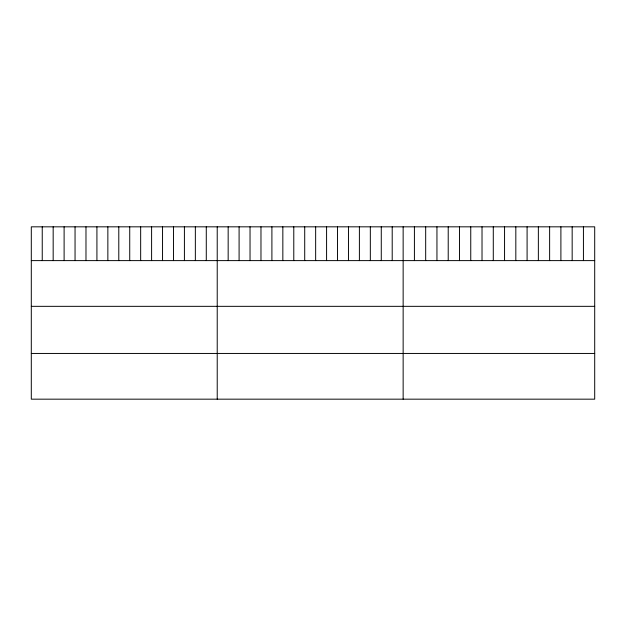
<?xml version="1.0" encoding="UTF-8"?>
<svg xmlns="http://www.w3.org/2000/svg" width="626" height="626" viewBox="0 0 626 626"><rect width="100%" height="100%" fill="white"/><g stroke="black" fill="none" stroke-linecap="round" stroke-linejoin="round"><path stroke-width="0.94" d="M594.7 260.612L594.7 399.169L31.3 399.169L31.3 226.831L594.7 226.831L594.7 260.612L31.3 260.612M31.3 306.333L594.7 306.333M31.3 353.447L594.7 353.447M583.432 226.831L583.432 260.612M572.164 226.831L572.164 260.612M560.896 226.831L560.896 260.612M549.628 226.831L549.628 260.612M538.36 226.831L538.36 260.612M527.092 226.831L527.092 260.612M515.824 226.831L515.824 260.612M504.556 226.831L504.556 260.612M493.288 226.831L493.288 260.612M482.02 226.831L482.02 260.612M470.752 226.831L470.752 260.612M459.484 226.831L459.484 260.612M448.216 226.831L448.216 260.612M436.948 226.831L436.948 260.612M425.68 226.831L425.68 260.612M414.412 226.831L414.412 260.612M403.144 226.831L403.144 399.169M392.205 226.831L392.205 260.612M381.273 226.831L381.273 260.612M370.334 226.831L370.334 260.612M359.394 226.831L359.394 260.612M348.463 226.831L348.463 260.612M337.524 226.831L337.524 260.612M326.584 226.831L326.584 260.612M315.653 226.831L315.653 260.612M304.713 226.831L304.713 260.612M293.782 226.831L293.782 260.612M282.842 226.831L282.842 260.612M271.903 226.831L271.903 260.612M260.972 226.831L260.972 260.612M250.032 226.831L250.032 260.612M239.093 226.831L239.093 260.612M228.161 226.831L228.161 260.612M217.222 226.831L217.222 399.169M206.283 226.831L206.283 260.612M195.351 226.831L195.351 260.612M184.412 226.831L184.412 260.612M173.472 226.831L173.472 260.612M162.541 226.831L162.541 260.612M151.602 226.831L151.602 260.612M140.662 226.831L140.662 260.612M129.731 226.831L129.731 260.612M118.791 226.831L118.791 260.612M107.86 226.831L107.86 260.612M96.92 226.831L96.92 260.612M85.981 226.831L85.981 260.612M75.05 226.831L75.05 260.612M64.11 226.831L64.11 260.612M53.171 226.831L53.171 260.612M42.239 226.831L42.239 260.612"/></g></svg>
